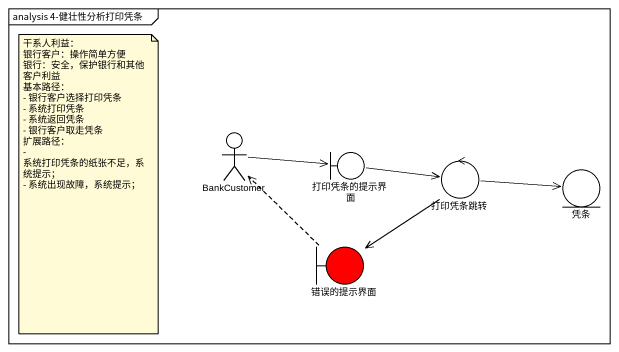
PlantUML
@startuml
mainframe analysis 4-健壮性分析打印凭条
actor BankCustomer
boundary 打印凭条的提示界面
control 打印凭条跳转
entity 凭条
boundary 错误的提示界面 #FF0000
BankCustomer -right-> 打印凭条的提示界面
打印凭条的提示界面 -right-> 打印凭条跳转
打印凭条跳转 -right-> 凭条
打印凭条跳转 --> 错误的提示界面
错误的提示界面 .up.> BankCustomer
note as N1
  干系人利益：
  银行客户：操作简单方便
  银行：安全，保护银行和其他客户利益
  基本路径：
  - 银行客户选择打印凭条
  - 系统打印凭条
  - 系统返回凭条
  - 银行客户取走凭条
  扩展路径：
  - 系统打印凭条的纸张不足，系统提示；
  - 系统出现故障，系统提示；
end note
@enduml
